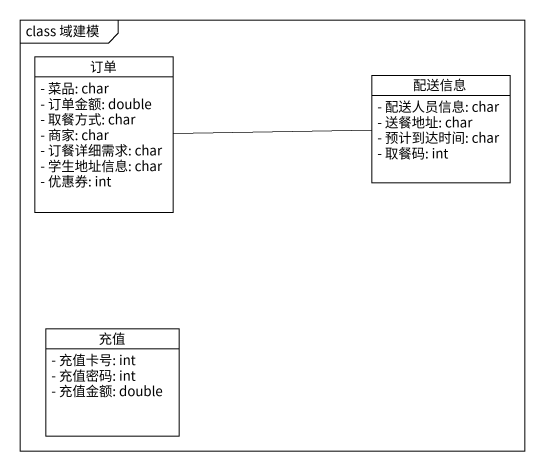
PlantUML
@startuml
mainframe class 域建模
hide circle
hide empty members
skinparam classAttributeIconSize 0
class 订单 {
  - 菜品: char
  - 订单金额: double
  - 取餐方式: char
  - 商家: char
  - 订餐详细需求: char
  - 学生地址信息: char
  - 优惠券: int
}
class 配送信息 {
  - 配送人员信息: char
  - 送餐地址: char
  - 预计到达时间: char
  - 取餐码: int
}
class 充值 {
  - 充值卡号: int
  - 充值密码: int
  - 充值金额: double
}
订单 -right- 配送信息
@enduml
